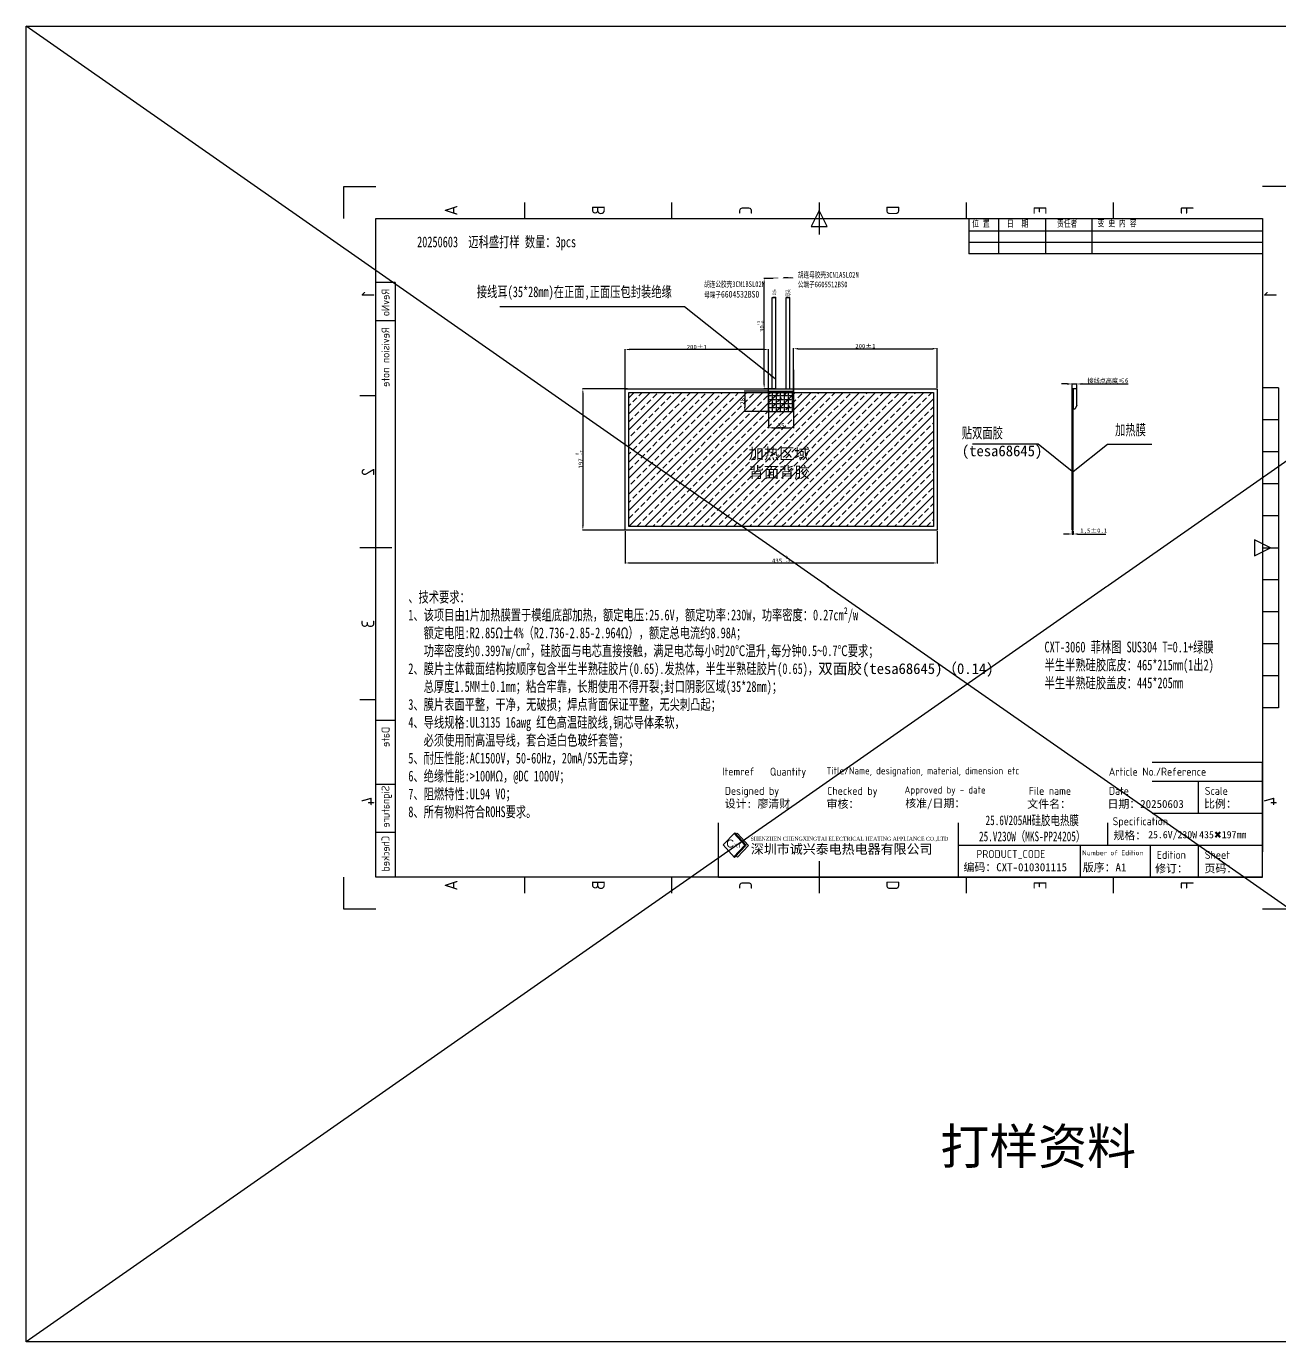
# Model space of a CAD drawing. Header units: millimetres. Extents: x -1327 to 8145, y -2943 to 1353.
# Drawn here: x -1327 to 420, y -536 to 1298 of the extents above; entities that cross this region are included whole.
import ezdxf
from ezdxf.enums import TextEntityAlignment as Align

# ---------------------------------------------------------------- set-up
doc = ezdxf.new("R2010")
doc.units = ezdxf.units.MM
for name, color, linetype in [('7标注层', 7, 'Continuous'), ('FRAME 025', 7, 'Continuous'), ('FRAME 050', 6, 'Continuous'), ('FRAME 070', 5, 'Continuous'), ('FRAME 200', 8, 'Continuous'), ('发热膜', 7, 'Continuous'), ('标注', 2, 'Continuous')]:
    doc.layers.add(name, color=color, linetype=linetype)
doc.styles.add('10号', font='', dxfattribs={"width": 0.7, "height": 15})
doc.styles.add('ISO Proportional', font='isocp.shx')
doc.styles.get("Standard").update_dxf_attribs({"font": ''})
doc.styles.add('工程字', font='', dxfattribs={"width": 0.7, "height": 6})
doc.styles.add('标准', font='', dxfattribs={"width": 0.667})
doc.styles.add('标注', font='STFANGSO.TTF', dxfattribs={"width": 0.7, "height": 10})
doc.styles.get('10号').set_extended_font_data('SimSun')
doc.styles.get('Standard').set_extended_font_data('SimSun')
doc.styles.get('工程字').set_extended_font_data('SimSun')
doc.styles.get('标准').set_extended_font_data('宋体')
doc.dimstyles.new('ISO-25', dxfattribs={"dimscale": 0.5, "dimtxt": 18, "dimasz": 15, "dimexe": 1.25, "dimexo": 3, "dimtad": 1, "dimtoh": 1, "dimdec": 5, "dimtxsty": 'Standard', "dimcen": 2.5, "dimadec": 0, "dimazin": 0, "dimtfac": 1, "dimtmove": 0, "dimatfit": 3, "dimfxl": 1, "dimarcsym": 0})

# ---------------------------------------------------------------- blocks, each defined once
blk = doc.blocks.new('*D11')
at = {"color": 0, "lineweight": -2}
for p, q in [((-492.5, 793.9), (-492.5, 847.8)), ((-298.5, 847.2), (-486.5, 847.2)), ((-292.5, 776.4), (-292.5, 847.8))]:
    blk.add_line(p, q, dxfattribs=at)
at = {"color": 0}
for points in [[(-486.5, 848.2), (-486.5, 846.2), (-492.5, 847.2)], [(-298.5, 846.2), (-298.5, 848.2), (-292.5, 847.2)]]:
    blk.add_solid(points, dxfattribs=at)
at = {"layer": 'Defpoints', "color": 0}
for p in [(-492.5, 847.2), (-492.5, 792.4), (-292.5, 774.9)]:
    blk.add_point(p, dxfattribs=at)
at = {"color": 0, "insert": (-392.5, 850.7), "char_height": 6, "attachment_point": 5}
blk.add_mtext('200%%P1', dxfattribs=at)
blk = doc.blocks.new('*D12')
at = {"color": 0, "lineweight": -2}
for p, q in [((-257.5, 776.4), (-257.5, 849)), ((-251.5, 848.3), (-63.5, 848.3)), ((-57.5, 793.9), (-57.5, 849))]:
    blk.add_line(p, q, dxfattribs=at)
at = {"color": 0}
for points in [[(-251.5, 849.3), (-251.5, 847.3), (-257.5, 848.3)], [(-63.5, 847.3), (-63.5, 849.3), (-57.5, 848.3)]]:
    blk.add_solid(points, dxfattribs=at)
at = {"layer": 'Defpoints', "color": 0}
for p in [(-57.5, 848.3), (-57.5, 792.4), (-257.5, 774.9)]:
    blk.add_point(p, dxfattribs=at)
at = {"color": 0, "insert": (-157.5, 851.9), "char_height": 6, "attachment_point": 5}
blk.add_mtext('200%%P1', dxfattribs=at)
blk = doc.blocks.new('*D13')
at = {"color": 0, "lineweight": -2}
for p, q in [((-257.5, 818.9), (-257.5, 737.4)), ((-292.5, 787.4), (-292.5, 737.4)), ((-286.5, 738), (-263.5, 738))]:
    blk.add_line(p, q, dxfattribs=at)
at = {"color": 0}
for points in [[(-286.5, 739), (-286.5, 737), (-292.5, 738)], [(-263.5, 737), (-263.5, 739), (-257.5, 738)]]:
    blk.add_solid(points, dxfattribs=at)
at = {"layer": 'Defpoints', "color": 0}
for p in [(-257.5, 820.4), (-292.5, 788.9), (-257.5, 738)]:
    blk.add_point(p, dxfattribs=at)
at = {"color": 0, "insert": (-275, 741.3), "char_height": 6, "attachment_point": 5}
blk.add_mtext('35', dxfattribs=at)
blk = doc.blocks.new('*D14')
at = {"color": 0, "lineweight": -2}
for p, q in [((-489, 792.4), (-552, 792.4)), ((-551.4, 786.4), (-551.4, 601.4)), ((-489, 595.4), (-552, 595.4))]:
    blk.add_line(p, q, dxfattribs=at)
at = {"color": 0}
for points in [[(-550.4, 786.4), (-552.4, 786.4), (-551.4, 792.4)], [(-552.4, 601.4), (-550.4, 601.4), (-551.4, 595.4)]]:
    blk.add_solid(points, dxfattribs=at)
at = {"layer": 'Defpoints', "color": 0}
for p in [(-487.5, 792.4), (-551.4, 595.4), (-487.5, 595.4)]:
    blk.add_point(p, dxfattribs=at)
at = {"color": 0, "insert": (-556.5, 693.9), "char_height": 6, "attachment_point": 5, "rotation": 90}
blk.add_mtext('197 {\\H0.7x;\\S0^ -2;}', dxfattribs=at)
blk = doc.blocks.new('*D15')
at = {"color": 0, "lineweight": -2}
for p, q in [((-294, 788.9), (-326.3, 788.9)), ((-325.7, 782.9), (-325.7, 766.9)), ((-294, 760.9), (-326.3, 760.9))]:
    blk.add_line(p, q, dxfattribs=at)
at = {"color": 0}
for points in [[(-324.7, 782.9), (-326.7, 782.9), (-325.7, 788.9)], [(-326.7, 766.9), (-324.7, 766.9), (-325.7, 760.9)]]:
    blk.add_solid(points, dxfattribs=at)
at = {"layer": 'Defpoints', "color": 0}
for p in [(-292.5, 788.9), (-325.7, 760.9), (-292.5, 760.9)]:
    blk.add_point(p, dxfattribs=at)
at = {"color": 0, "insert": (-329, 774.9), "char_height": 6, "attachment_point": 5, "rotation": 90}
blk.add_mtext('28', dxfattribs=at)
blk = doc.blocks.new('*D16')
at = {"color": 0, "lineweight": -2}
for p, q in [((-492.5, 593.9), (-492.5, 548.9)), ((-57.5, 593.9), (-57.5, 548.9)), ((-486.5, 549.5), (-63.5, 549.5))]:
    blk.add_line(p, q, dxfattribs=at)
at = {"color": 0}
for points in [[(-486.5, 550.5), (-486.5, 548.5), (-492.5, 549.5)], [(-63.5, 548.5), (-63.5, 550.5), (-57.5, 549.5)]]:
    blk.add_solid(points, dxfattribs=at)
at = {"layer": 'Defpoints', "color": 0}
for p in [(-492.5, 595.4), (-57.5, 595.4), (-57.5, 549.5)]:
    blk.add_point(p, dxfattribs=at)
at = {"color": 0, "insert": (-275, 554.6), "char_height": 6, "attachment_point": 5}
blk.add_mtext('435 {\\H0.7x;\\S0^ -2;}', dxfattribs=at)
blk = doc.blocks.new('*D17')
at = {"color": 0, "lineweight": -2}
for p, q in [((-285.9, 946), (-299.2, 946)), ((-298.6, 798.4), (-298.6, 940)), ((-283.8, 792.4), (-299.2, 792.4))]:
    blk.add_line(p, q, dxfattribs=at)
at = {"color": 0}
for points in [[(-297.6, 940), (-299.6, 940), (-298.6, 946)], [(-299.6, 798.4), (-297.6, 798.4), (-298.6, 792.4)]]:
    blk.add_solid(points, dxfattribs=at)
at = {"layer": 'Defpoints', "color": 0}
for p in [(-298.6, 946), (-284.4, 946), (-282.3, 792.4)]:
    blk.add_point(p, dxfattribs=at)
at = {"color": 0, "insert": (-303.7, 879.6), "char_height": 6, "attachment_point": 5, "rotation": 90}
blk.add_mtext('30{\\H0.7x;\\S+5^ -0;}', dxfattribs=at)
blk = doc.blocks.new('*D18')
at = {"color": 0, "lineweight": -2}
for p, q in [((125, 589.9), (119, 589.9)), ((131, 593.9), (131, 589.3)), ((131, 589.9), (132.5, 589.9)), ((132.5, 593.9), (132.5, 589.3)), ((138.5, 589.9), (177.6, 589.9))]:
    blk.add_line(p, q, dxfattribs=at)
at = {"color": 0}
for points in [[(125, 588.9), (125, 590.9), (131, 589.9)], [(138.5, 590.9), (138.5, 588.9), (132.5, 589.9)]]:
    blk.add_solid(points, dxfattribs=at)
at = {"layer": 'Defpoints', "color": 0}
for p in [(131, 595.4), (132.5, 595.4), (132.5, 589.9)]:
    blk.add_point(p, dxfattribs=at)
at = {"color": 0, "insert": (161, 593.9), "char_height": 6, "attachment_point": 5}
blk.add_mtext('1,5%%P0.1', dxfattribs=at)
blk = doc.blocks.new('*D19')
at = {"color": 0, "lineweight": -2}
for p, q in [((123.5, 799.1), (116, 799.1)), ((131, 765.9), (131, 799.8)), ((131, 799.1), (137.5, 799.1)), ((137.5, 772.7), (137.5, 799.8)), ((145, 799.1), (209.1, 799.1))]:
    blk.add_line(p, q, dxfattribs=at)
at = {"color": 0}
for points in [[(123.5, 797.9), (123.5, 800.4), (131, 799.1)], [(145, 800.4), (145, 797.9), (137.5, 799.1)]]:
    blk.add_solid(points, dxfattribs=at)
at = {"layer": 'Defpoints', "color": 0}
for p in [(137.5, 799.1), (137.5, 771.2), (131, 764.4)]:
    blk.add_point(p, dxfattribs=at)
at = {"color": 0, "insert": (180.8, 803.5), "char_height": 9, "attachment_point": 5}
blk.add_mtext('{\\H0.678261x;接线点高度≤6}', dxfattribs=at)

msp = doc.modelspace()

# ---------------------------------------------------------------- hatches: boundary and pattern name
h = msp.add_hatch()
h.set_pattern_fill('ANGLE', color=6, scale=0.8)
h.set_pattern_definition([(0, (-292.489, 760.8624), (0, 5.588), [4.064, -1.524]), (90, (-292.489, 760.8624), (-5.588, 3e-16), [4.064, -1.524])])
h.paths.add_polyline_path([(-292.489187, 760.862449), (-257.489187, 760.862449), (-257.489187, 788.862449), (-292.489187, 788.862449)])
h = msp.add_hatch()
h.set_pattern_fill('ANSI33', color=3, scale=2.5)
h.set_pattern_definition([(45, (-487.489, 600.354), (-11.2253, 11.2253), []), (45, (-476.264, 600.354), (-11.2253, 11.2253), [7.9375, -3.96875])])
h.paths.add_polyline_path([(-487.489187, 600.354362), (-62.489187, 600.354362), (-62.489187, 787.354362), (-487.489187, 787.354362)])
h.paths.add_polyline_path([(-230.048708, 656.57728), (-325.260999, 656.57728), (-325.260999, 713.733705), (-230.048708, 713.733705)], flags=24)

# ---------------------------------------------------------------- linework, layer by layer
at = {"color": 4}
for p, q in [((-289.601946, 946.001763), (-289.601946, 922.92627)), ((-279.101485, 946.001763), (-289.601946, 946.001763)), ((-289.601946, 946.001763), (-289.601946, 922.92627)), ((-279.101485, 946.001763), (-289.601946, 946.001763)), ((-284.351715, 943.867589), (-286.958071, 943.867589)), ((-286.958071, 943.867589), (-286.958071, 933.677559)), ((-284.351715, 943.867589), (-286.958071, 943.867589)), ((-286.958071, 943.867589), (-286.958071, 933.677559)), ((-286.958071, 939.747934), (-284.351715, 939.747934)), ((-286.958071, 939.747934), (-284.351715, 939.747934)), ((-286.958071, 938.146097), (-284.351715, 938.146097)), ((-286.958071, 938.146097), (-284.351715, 938.146097)), ((-284.351715, 943.867589), (-281.74536, 943.867589)), ((-284.351715, 943.867589), (-281.74536, 943.867589)), ((-281.74536, 939.747934), (-284.351715, 939.747934)), ((-281.74536, 939.747934), (-284.351715, 939.747934)), ((-281.74536, 938.146097), (-284.351715, 938.146097)), ((-281.74536, 938.146097), (-284.351715, 938.146097)), ((-281.74536, 943.867589), (-281.74536, 933.677559)), ((-281.74536, 943.867589), (-281.74536, 933.677559)), ((-279.101485, 946.001763), (-279.101485, 922.92627)), ((-279.101485, 946.001763), (-279.101485, 922.92627)), ((-272.051767, 946.259478), (-272.051767, 932.804944)), ((-272.051767, 946.259478), (-272.051767, 932.804944)), ((-265.291625, 946.985046), (-271.326199, 946.985046)), ((-265.291625, 946.985046), (-271.326199, 946.985046)), ((-269.638621, 937.413544), (-269.638621, 946.259478)), ((-269.638621, 937.413544), (-269.638621, 946.259478)), ((-268.153519, 937.05076), (-269.275837, 937.05076)), ((-268.153519, 937.05076), (-269.275837, 937.05076)), ((-265.291625, 944.052253), (-268.153519, 944.052253)), ((-268.153519, 943.727594), (-268.153519, 944.052253)), ((-265.291625, 944.052253), (-268.153519, 944.052253)), ((-268.153519, 943.727594), (-268.153519, 944.052253)), ((-268.153519, 937.582139), (-268.153519, 943.727594)), ((-268.153519, 943.727594), (-265.291625, 943.727594)), ((-268.153519, 937.582139), (-268.153519, 943.727594)), ((-268.153519, 943.727594), (-265.291625, 943.727594)), ((-265.291625, 937.582139), (-268.153519, 937.582139)), ((-268.153519, 937.582139), (-268.153519, 937.05076)), ((-265.291625, 937.582139), (-268.153519, 937.582139)), ((-268.153519, 937.582139), (-268.153519, 937.05076)), ((-265.291625, 946.985046), (-259.257051, 946.985046)), ((-265.291625, 946.985046), (-259.257051, 946.985046)), ((-265.291625, 944.052253), (-262.429731, 944.052253)), ((-265.291625, 944.052253), (-262.429731, 944.052253)), ((-262.429731, 943.727594), (-265.291625, 943.727594)), ((-262.429731, 943.727594), (-265.291625, 943.727594)), ((-265.291625, 937.582139), (-262.429731, 937.582139)), ((-265.291625, 937.582139), (-262.429731, 937.582139)), ((-262.429731, 943.727594), (-262.429731, 944.052253)), ((-262.429731, 943.727594), (-262.429731, 944.052253)), ((-262.429731, 937.582139), (-262.429731, 943.727594)), ((-262.429731, 937.582139), (-262.429731, 943.727594)), ((-262.429731, 937.582139), (-262.429731, 937.05076)), ((-262.429731, 937.582139), (-262.429731, 937.05076)), ((-262.429731, 937.05076), (-261.307412, 937.05076)), ((-262.429731, 937.05076), (-261.307412, 937.05076)), ((-260.944628, 937.413544), (-260.944628, 946.259478)), ((-260.944628, 937.413544), (-260.944628, 946.259478)), ((-258.531483, 946.259478), (-258.531483, 932.804944)), ((-258.531483, 946.259478), (-258.531483, 932.804944)), ((-288.239622, 923.685948), (-289.601946, 923.685948)), ((-288.239622, 923.685948), (-289.601946, 923.685948)), ((-289.601946, 922.92627), (-289.601946, 920.920352)), ((-289.601946, 922.92627), (-289.601946, 920.920352)), ((-284.351715, 921.824862), (-288.500538, 921.824862)), ((-284.351715, 921.824862), (-288.500538, 921.824862)), ((-284.351715, 919.818944), (-288.500538, 919.818944)), ((-280.202893, 919.818944), (-288.500538, 919.818944)), ((-287.2377, 921.581545), (-288.284291, 921.581545)), ((-288.284291, 921.581545), (-288.284291, 919.818944)), ((-287.2377, 921.581545), (-288.284291, 921.581545)), ((-288.284291, 921.581545), (-288.284291, 919.818944)), ((-288.239622, 932.576151), (-288.239622, 923.685948)), ((-288.239622, 932.576151), (-288.239622, 923.685948)), ((-287.2377, 920.43126), (-287.2377, 921.581545)), ((-287.2377, 921.581545), (-284.351715, 921.581545)), ((-287.2377, 920.43126), (-287.2377, 921.581545)), ((-287.2377, 921.581545), (-284.351715, 921.581545)), ((-284.351715, 920.43126), (-287.2377, 920.43126)), ((-287.2377, 920.43126), (-287.2377, 919.818944)), ((-284.351715, 920.43126), (-287.2377, 920.43126)), ((-287.2377, 920.43126), (-287.2377, 919.818944)), ((-286.958071, 933.677559), (-287.138214, 933.677559)), ((-286.958071, 933.677559), (-287.138214, 933.677559)), ((-286.958071, 933.677559), (-284.351715, 933.677559)), ((-286.958071, 933.677559), (-284.351715, 933.677559)), ((-281.74536, 933.677559), (-284.351715, 933.677559)), ((-281.74536, 933.677559), (-284.351715, 933.677559)), ((-284.351715, 921.824862), (-280.202893, 921.824862)), ((-281.465731, 921.581545), (-284.351715, 921.581545)), ((-281.465731, 921.581545), (-284.351715, 921.581545)), ((-284.351715, 920.43126), (-281.465731, 920.43126)), ((-284.351715, 920.43126), (-281.465731, 920.43126)), ((-281.74536, 933.677559), (-281.565217, 933.677559)), ((-281.74536, 933.677559), (-281.565217, 933.677559)), ((-281.465731, 920.43126), (-281.465731, 921.581545)), ((-281.465731, 921.581545), (-280.419139, 921.581545)), ((-281.465731, 920.43126), (-281.465731, 921.581545)), ((-281.465731, 921.581545), (-280.419139, 921.581545)), ((-281.465731, 920.43126), (-281.465731, 919.818944)), ((-281.465731, 920.43126), (-281.465731, 919.818944)), ((-280.463809, 932.576151), (-280.463809, 923.685948)), ((-280.463809, 932.576151), (-280.463809, 923.685948)), ((-280.463809, 923.685948), (-279.101485, 923.685948)), ((-280.463809, 923.685948), (-279.101485, 923.685948)), ((-280.419139, 921.581545), (-280.419139, 919.818944)), ((-280.419139, 921.581545), (-280.419139, 919.818944)), ((-279.101485, 922.92627), (-279.101485, 920.920352)), ((-279.101485, 922.92627), (-279.101485, 920.920352)), ((-270.040734, 932.079376), (-271.326199, 932.079376)), ((-270.040734, 932.079376), (-271.326199, 932.079376)), ((-270.040734, 920.544512), (-270.040734, 932.079376)), ((-270.040734, 932.079376), (-265.291625, 932.079376)), ((-270.040734, 920.544512), (-270.040734, 932.079376)), ((-270.040734, 932.079376), (-265.291625, 932.079376)), ((-269.315166, 919.818944), (-261.268083, 919.818944)), ((-259.257051, 932.079376), (-265.291625, 932.079376)), ((-259.257051, 932.079376), (-265.291625, 932.079376)), ((-260.542515, 920.544512), (-260.542515, 932.079376)), ((-260.542515, 920.544512), (-260.542515, 932.079376))]:
    msp.add_line(p, q, dxfattribs=at)
for p, q in [((-282.351715, 919.818944), (-286.351715, 919.818944)), ((130.992854, 595.354362), (130.992854, 792.354362)), ((132.492854, 792.354362), (130.992854, 792.354362)), ((132.492854, 595.354362), (132.492854, 792.354362)), ((-292.489187, 760.862449), (-257.489187, 760.862449)), ((130.992854, 764.354362), (132.492854, 764.354362)), ((137.492854, 769.357483), (134.992854, 764.354362)), ((130.992854, 595.354362), (132.492854, 595.354362))]:
    msp.add_line(p, q)
at = {"lineweight": 9}
for p, q in [((-339.563496, 173.065931), (-355.56309, 156.370969)), ((-325.342086, 155.870462), (-340.273685, 172.324876)), ((-323.906912, 155.812592), (-339.563496, 173.065931)), ((-337.965966, 171.305475), (-336.28619, 172.695888)), ((-320.588209, 155.39693), (-336.28619, 172.695888)), ((-355.56309, 156.370969), (-339.994049, 138.942559)), ((-340.714908, 139.749507), (-325.342086, 155.870462)), ((-339.994049, 138.942559), (-323.906912, 155.812592)), ((-335.91737, 139.32176), (-320.588209, 155.39693)), ((-337.899654, 141.13888), (-335.91737, 139.32176))]:
    msp.add_line(p, q, dxfattribs=at)
for points in [[(-492.489187, 792.354362), (-57.489187, 792.354362), (-57.489187, 595.354362), (-492.489187, 595.354362), (-492.489187, 792.354362), (-292.489187, 792.354362)], [(-292.489187, 760.862449), (-292.489187, 788.862449), (-257.489187, 788.862449), (-257.489187, 760.862449)], [(137.492854, 769.357483), (137.492854, 792.354362), (132.492854, 792.354362), (132.492854, 764.354362), (134.992854, 764.354362)], [(-487.489187, 787.354362), (-62.489187, 787.354362), (-62.489187, 600.354362), (-487.489187, 600.354362), (-487.489187, 787.354362)]]:
    msp.add_lwpolyline(points)
at = {"color": 4}
for centre, radius, start, end in [((-271.326199, 946.259478), 0.725568, 90, 180), ((-271.326199, 946.259478), 0.725568, 90, 180), ((-268.913053, 946.259478), 0.725568, 90, 180), ((-268.913053, 946.259478), 0.725568, 90, 180), ((-269.275837, 937.413544), 0.362784, 180, 270), ((-269.275837, 937.413544), 0.362784, 180, 270), ((-261.670196, 946.259478), 0.725568, 0, 90), ((-261.670196, 946.259478), 0.725568, 0, 90), ((-261.307412, 937.413544), 0.362784, 270, 0), ((-261.307412, 937.413544), 0.362784, 270, 0), ((-259.257051, 946.259478), 0.725568, 0, 90), ((-259.257051, 946.259478), 0.725568, 0, 90), ((-288.500538, 922.92627), 1.101408, 180, 270), ((-288.500538, 922.92627), 1.101408, 180, 270), ((-288.500538, 920.920352), 1.101408, 180, 270), ((-288.500538, 920.920352), 1.101408, 180, 270), ((-287.138214, 932.576151), 1.101408, 90, 180), ((-287.138214, 932.576151), 1.101408, 90, 180), ((-281.565217, 932.576151), 1.101408, 0, 90), ((-281.565217, 932.576151), 1.101408, 0, 90), ((-280.202893, 922.92627), 1.101408, 270, 0), ((-280.202893, 922.92627), 1.101408, 270, 0), ((-280.202893, 920.920352), 1.101408, 270, 0), ((-280.202893, 920.920352), 1.101408, 270, 0), ((-271.326199, 932.804944), 0.725568, 180, 270), ((-271.326199, 932.804944), 0.725568, 180, 270), ((-269.315166, 920.544512), 0.725568, 180, 270), ((-269.315166, 920.544512), 0.725568, 180, 270), ((-261.268083, 920.544512), 0.725568, 270, 0), ((-261.268083, 920.544512), 0.725568, 270, 0), ((-259.257051, 932.804944), 0.725568, 270, 0), ((-259.257051, 932.804944), 0.725568, 270, 0)]:
    msp.add_arc(centre, radius, start, end, dxfattribs=at)
at = {"layer": 'FRAME 050'}
for p, q in [((-632.466015, 1030.076166), (-632.466015, 1052.389851)), ((-427.180119, 1030.076166), (-427.180119, 1052.389851)), ((-221.894222, 1052.389851), (-221.894222, 1007.762482)), ((-16.608326, 1030.076166), (-16.608326, 1052.389851)), ((188.67757, 1030.076166), (188.67757, 1052.389851)), ((-221.894222, 1041.233009), (-233.051065, 1018.919324)), ((-210.73738, 1018.919324), (-221.894222, 1041.233009)), ((-233.051065, 1018.919324), (-210.73738, 1018.919324)), ((418.50852, 793.648982), (418.50852, 347.375294)), ((418.50852, 436.630031), (396.194835, 436.630031)), ((418.50852, 392.002663), (396.194835, 392.002663)), ((-839.98328, 358.532136), (-862.296964, 358.532136)), ((418.50852, 347.375294), (396.194835, 347.375294)), ((-221.894222, 133.54148), (-221.894222, 88.914111)), ((-632.466015, 88.914111), (-632.466015, 111.227795)), ((-427.180119, 88.914111), (-427.180119, 111.227795)), ((-16.608326, 88.914111), (-16.608326, 111.227795)), ((188.67757, 88.914111), (188.67757, 111.227795))]:
    msp.add_line(p, q, dxfattribs=at)
for points in [[(418.50852, 793.648982), (396.194835, 793.648982)], [(-839.98328, 782.49214), (-862.296964, 782.49214)], [(418.50852, 749.021613), (396.194835, 749.021613)], [(418.50852, 704.394244), (396.194835, 704.394244)], [(418.50852, 659.766875), (396.194835, 659.766875)], [(418.50852, 615.139507), (396.194835, 615.139507)], [(-817.669596, 570.512138), (-862.296964, 570.512138)], [(396.194835, 570.512138), (418.50852, 570.512138)], [(418.50852, 525.884769), (396.194835, 525.884769)], [(418.50852, 481.2574), (396.194835, 481.2574)]]:
    msp.add_lwpolyline(points, dxfattribs=at)
msp.add_lwpolyline([(385.037993, 581.66898), (385.037993, 559.355296), (407.351677, 570.512138)], close=True, dxfattribs=at)
at = {"layer": 'FRAME 070'}
for p, q in [((-839.98328, 111.227795), (-839.98328, 1030.076166)), ((-839.98328, 1030.076166), (396.194835, 1030.076166)), ((-13.13605, 1030.076166), (-13.13605, 980.802025)), ((28.368563, 1030.076166), (28.368563, 980.802025)), ((93.835431, 1030.076166), (93.835431, 980.802025)), ((158.28731, 1030.076166), (158.28731, 980.802025)), ((396.194835, 1030.076166), (396.194835, 146.552134)), ((396.194835, 1012.053999), (-13.13605, 1012.053999)), ((396.194835, 996.428012), (-13.13605, 996.428012)), ((396.194835, 980.802025), (-13.13605, 980.802025)), ((-813.206859, 940.821429), (-813.206859, 111.227795)), ((-813.206859, 329.901902), (-839.98328, 329.901902)), ((-362.470434, 111.227795), (-362.470434, 271.886323)), ((-362.470434, 271.886323), (396.194835, 271.886323)), ((-295.529381, 245.109902), (-295.529381, 271.886323)), ((-219.662854, 245.109902), (-219.662854, 271.886323)), ((173.057991, 245.109902), (173.057991, 271.886323)), ((396.194835, 111.227795), (396.194835, 271.886323)), ((-813.206859, 240.647165), (-839.98328, 240.647165)), ((-362.470434, 245.109902), (396.194835, 245.109902)), ((-219.662854, 200.482533), (-219.662854, 245.109902)), ((-108.094432, 200.482533), (-108.094432, 245.109902)), ((61.489569, 200.482533), (61.489569, 245.109902)), ((173.057991, 200.482533), (173.057991, 245.109902)), ((306.940098, 200.482533), (306.940098, 245.109902)), ((-362.470434, 200.482533), (396.194835, 200.482533)), ((-27.765168, 111.227795), (-27.765168, 200.482533)), ((180.642213, 155.855164), (180.642213, 200.482533)), ((-813.206859, 173.706112), (-839.98328, 173.706112)), ((-27.765168, 155.855164), (396.194835, 155.855164)), ((142.697654, 111.227795), (142.697654, 155.855164)), ((239.999044, 111.227795), (239.999044, 155.855164)), ((306.940098, 111.227795), (306.940098, 155.855164)), ((396.194835, 111.227795), (-839.98328, 111.227795)), ((-362.470434, 111.227795), (396.194835, 111.227795))]:
    msp.add_line(p, q, dxfattribs=at)
for points in [[(-813.206859, 940.821429), (-839.98328, 940.821429)], [(-813.206859, 887.268586), (-839.98328, 887.268586)]]:
    msp.add_lwpolyline(points, dxfattribs=at)
at = {"layer": 'FRAME 200'}
for p, q in [((-884.610649, 1030.076166), (-884.610649, 1074.703535)), ((-884.610649, 1074.703535), (-839.98328, 1074.703535)), ((440.822204, 1074.703535), (396.194835, 1074.703535)), ((-884.610649, 66.600426), (-884.610649, 111.227795)), ((-839.98328, 66.600426), (-884.610649, 66.600426)), ((440.822204, 66.600426), (396.194835, 66.600426))]:
    msp.add_line(p, q, dxfattribs=at)

# ---------------------------------------------------------------- texts
at = {"color": 4, "style": '标准', "width": 0.667}
for s, height, p in [('公头', 4.7580826, (-282.049773, 922.73217)), ('公头', 4.7580826, (-282.049773, 922.73217)), ('母头', 5.9476032, (-262.389186, 920.330728)), ('母头', 5.9476032, (-262.389186, 920.330728))]:
    msp.add_text(s, height=height, rotation=810, dxfattribs=at).set_placement(p)
at = {"color": 3, "char_height": 15, "width": 600, "attachment_point": 1, "style": '工程字'}
for s, insert in [('接线耳(35*28mm)在正面,正面压包封装绝缘', (-699.261538, 935.21134)), ('贴双面胶\\P{\\W1;(tesa68645)}', (-22.978301, 738.353225)), ('加热膜', (190.670978, 742.678625))]:
    msp.add_mtext(s, dxfattribs=dict(at, insert=insert))
at = {"insert": (-351.308702, 163.747949), "char_height": 12.85973911, "width": 24.45357531, "attachment_point": 1}
msp.add_mtext('{\\fFZShuTi|b0|i0|c134|p2;\\H0.8571x;C\\H0.5x;XT}', dxfattribs=at)
at = {"insert": (-52.901644, -239.025511), "char_height": 50, "attachment_point": 1}
msp.add_mtext_dynamic_manual_height_columns('打样资料', width=903.37637301, gutter_width=12.5, heights=[-65.921788], dxfattribs=at)
at = {"layer": '7标注层', "insert": (-342.467368, 709.833705), "char_height": 15.6, "attachment_point": 1}
msp.add_mtext_dynamic_manual_height_columns('\\pxqc;加热区域\\P背面背胶', width=129.62502834, gutter_width=66.3, heights=[-49.356425], dxfattribs=at)
at = {"layer": 'FRAME 025', "style": 'ISO Proportional', "text_generation_flag": 2}
for s, p in [('RevNo', (-826.595069, 931.895955)), ('Revision note', (-826.595069, 878.343113)), ('Date', (-826.595069, 320.976429)), ('Signature', (-826.595069, 239.036126)), ('Checked', (-826.595069, 168.872995))]:
    msp.add_text(s, height=11.1568422, rotation=450, dxfattribs=at).set_placement(p, align=Align.MIDDLE_LEFT)
at = {"layer": 'FRAME 025', "style": 'ISO Proportional'}
for s, height, p in [('Itemref', 11.1568422, (-357.0637, 258.749451)), ('Quantity', 11.1568422, (-290.531072, 258.498112)), ('Title/Name, designation, material, dimension etc', 10.04115798, (-211.629928, 259.836933)), ('Article No./Reference', 11.1568422, (181.983465, 258.498112)), ('Designed by', 11.1568422, (-353.54496, 231.721691)), ('Checked by', 11.1568422, (-210.73738, 231.721691)), ('Approved by - date', 10.04115798, (-102.859291, 233.060512)), ('File name', 11.1568422, (70.415043, 231.721691)), ('Date', 11.1568422, (181.983465, 231.721691)), ('Scale', 11.1568422, (315.865571, 231.721691)), ('Specification', 11.1568422, (187.382371, 189.304025)), ('Number of Edition', 6.82210824, (144.664732, 145.295777)), ('Edition', 11.1568422, (248.924518, 142.466953)), ('Sheet', 11.1568422, (315.865571, 142.466953))]:
    msp.add_text(s, height=height, rotation=360, dxfattribs=at).set_placement(p, align=Align.MIDDLE_LEFT)
at = {"layer": 'FRAME 025', "attachment_point": 1, "style": 'ISO Proportional'}
for s, insert, char_height, width in [('{\\fSimSun|b0|i0|c134|p2;设计: 廖清财}', (-353.54496, 219.449165), 11.1568422, 240.92192661), ('{\\fￋￎￌﾣﾤ|b0|i0|c134|p2;审核：}', (-211.641643, 219.003235), 11.1568422, 91.486106), ('{\\fSimSun|b0|i0|c134|p2;核准/日期：}', (-101.868604, 219.960829), 11.1568422, 175.29486886), ('{\\fￋￎￌﾣﾤ|b0|i0|c134|p2;文件名：}', (68.287079, 219.003235), 11.1568422, 91.486106), ('{\\fSimSun|b0|i0|c134|p2;日期：\\C1;20250603}', (180.143209, 219.003235), 11.1568422, 204.40667878), ('{\\fￋￎￌﾣﾤ|b0|i0|c134|p2;比例：}', (314.741526, 219.316942), 11.1568422, 91.486106), ('{\\fￋￎￌﾣﾤ|b0|i0|c134|p2;规格：}', (188.360199, 175.166061), 11.1568422, 91.486106), ('{\\fSimSun|b0|i0|c134|p2;\\C1;25.6V/230W\\f汉仪长仿宋体|b0|i0|c134|p2;\\W0.7;\\C256; \\fSimSun|b0|i0|c134|p2;\\W1;\\C1;435\\fMS Gothic|b0|i0|c134|p49;✖\\fSimSun|b0|i0|c134|p2;197mm}', (236.786309, 175.697592), 10.041157976, 178.6144807), ('{\\fSimSun|b0|i0|c134|p2;编码：CXT-010301115}', (-20.630009, 130.850054), 11.1568422, 231.64191492), ('{\\fSimSun|b0|i0|c134|p2;版序：A1}', (145.637724, 130.61031), 11.1568422, 114.41909971), ('{\\fￋￎￌﾣﾤ|b0|i0|c134|p2;修订：}', (246.483241, 128.997494), 11.1568422, 91.486106), ('{\\fￋￎￌﾣﾤ|b0|i0|c134|p2;页码：}', (315.332006, 129.010124), 11.1568422, 91.486106)]:
    msp.add_mtext(s, dxfattribs=dict(at, insert=insert, char_height=char_height, width=width))
at = {"layer": 'FRAME 025', "color": 5, "insert": (-317.518893, 167.627166), "char_height": 6.685673944, "width": 266.95171776, "attachment_point": 1}
msp.add_mtext('{\\fTimes New Roman|b0|i0|c0|p18;\\H0.7937x;SHENZHEN CHENGXINGTAI ELECTRICAL HEATING APPLIANCE CO.,LTD}', dxfattribs=at)
at = {"layer": 'FRAME 025', "color": 1, "insert": (-317.151044, 157.208488), "char_height": 13.92848738, "width": 265.30452158, "attachment_point": 1}
msp.add_mtext('{\\fSimSun|b0|i0|c134|p2;\\H0.9524x;深圳市诚兴泰电热电器有限公司}', dxfattribs=at)
at = {"layer": 'FRAME 025', "style": 'ISO Proportional', "flags": 8}
msp.add_attdef('PRODUCT_CODE', text='X', height=11.156842, rotation=360, dxfattribs=at).set_placement((45.381879, 143.130012), align=Align.MIDDLE)
at = {"layer": 'FRAME 050', "style": 'ISO Proportional', "text_generation_flag": 2}
for s, p in [('A', (-735.108963, 1041.233009)), ('B', (-529.823067, 1041.233009)), ('D', (-119.251274, 1041.233009)), ('C', (-324.537171, 1041.233009)), ('E', (86.034622, 1041.233009)), ('F', (291.320519, 1041.233009)), ('1', (-851.140122, 924.086166)), ('1', (407.351677, 924.086166)), ('2', (-851.140122, 676.502139)), ('3', (-851.140122, 464.522137)), ('4', (-851.140122, 217.217796)), ('4', (407.351677, 217.217796)), ('A', (-735.108963, 100.070953)), ('B', (-529.823067, 100.070953)), ('C', (-324.537171, 100.070953)), ('D', (-119.251274, 100.070953)), ('E', (86.034622, 100.070953)), ('F', (291.320519, 100.070953))]:
    msp.add_text(s, height=17.850948, rotation=450, dxfattribs=at).set_placement(p, align=Align.MIDDLE)
at = {"layer": '发热膜', "insert": (-782.547433, 1004.756474), "char_height": 15, "attachment_point": 1, "style": '10号'}
msp.add_mtext_dynamic_manual_height_columns('20250603  迈科盛打样 数量：3pcs', width=779.55470358, gutter_width=75, heights=[-20.363128], dxfattribs=at)
at = {"layer": '标注', "char_height": 9.6395117, "attachment_point": 1, "style": '标注'}
for s, insert, width in [('位 置', (-8.590639, 1027.968736), 189.18758737), ('日  期', (39.841288, 1027.521469), 83.57190328), ('责任者', (109.729705, 1027.903008), 191.23233227), ('变 更 内 容', (166.332382, 1028.4303), 176.65436294)]:
    msp.add_mtext(s, dxfattribs=dict(at, insert=insert, width=width))

# ---------------------------------------------------------------- dimensions: what is measured, and where the dimension line sits
for base, p1, p2, text, override, picture, middle in [((-492.489187, 847.178406), (-292.489187, 774.862449), (-492.489187, 792.354362), '<>%%P1', {"dimtxt": 12, "dimasz": 12, "dimtxsty": 'Standard'}, '*D11', (-392.489187, 850.725543)), ((-57.489187, 848.326799), (-257.489187, 774.862449), (-57.489187, 792.354362), '<>%%P1', {"dimtxt": 12, "dimasz": 12, "dimtxsty": 'Standard'}, '*D12', (-157.489187, 851.873936)), ((137.492854, 799.125685), (130.992854, 764.354362), (137.492854, 771.201575), '{\\H0.678261x;接线点高度≤6}', {"dimtxsty": 'Standard'}, '*D19', (180.803514, 803.479332)), ((-57.489187, 549.475722), (-492.489187, 595.354362), (-57.489187, 595.354362), '<> {\\H0.7x;\\S0^ -2;}', {"dimtxt": 12, "dimasz": 12, "dimtxsty": 'Standard'}, '*D16', (-274.989187, 554.570904)), ((132.492854, 589.938505), (130.992854, 595.354362), (132.492854, 595.354362), '<>%%P0.1', {"dimtxt": 12, "dimasz": 12}, '*D18', (161.045578, 593.921396))]:
    dim = msp.add_linear_dim(base=base, p1=p1, p2=p2, text=text, dimstyle='ISO-25', override=override)
    dim.commit()
    dim.dimension.update_dxf_attribs({"geometry": picture, "text_midpoint": middle})
dim = msp.add_linear_dim(base=(-257.489187, 738.000497), p1=(-292.489187, 788.862449), p2=(-257.489187, 820.354362), dimstyle='ISO-25', override={"dimtxt": 12, "dimasz": 12})
dim.commit()
dim.dimension.update_dxf_attribs({"geometry": '*D13', "text_midpoint": (-274.989187, 738.000497), "dimtype": 160})
dim = msp.add_linear_dim(base=(-551.416193, 595.354362), p1=(-487.489187, 792.354362), p2=(-487.489187, 595.354362), angle=90, text='<> {\\H0.7x;\\S0^ -2;}', dimstyle='ISO-25', override={"dimtxt": 12, "dimasz": 12, "dimtxsty": 'Standard'})
dim.commit()
dim.dimension.update_dxf_attribs({"geometry": '*D14', "text_midpoint": (-556.511375, 693.854362)})
dim = msp.add_linear_dim(base=(-325.663579, 760.862449), p1=(-292.489187, 788.862449), p2=(-292.489187, 760.862449), angle=90, dimstyle='ISO-25', override={"dimtxt": 12, "dimasz": 12})
dim.commit()
dim.dimension.update_dxf_attribs({"geometry": '*D15', "text_midpoint": (-328.976079, 774.862449)})

# ---------------------------------------------------------------- leaders
for points in [[(130.992854, 677.17344), (83.421542, 715.020692), (-8.047183, 715.020692)], [(132.492854, 677.17344), (180.064167, 715.020692), (241.807135, 715.020692)]]:
    msp.add_leader(points, dimstyle='ISO-25', override={"dimtxt": 12, "dimasz": 12})

# ---------------------------------------------------------------- next in the draw order: texts
at = {"color": 1, "insert": (-382.314557, 942.275707, -410275.10988), "char_height": 8, "width": 600, "attachment_point": 1, "style": '工程字', "bg_fill": 2}
msp.add_mtext('胡连公胶壳3CN1BSL02N\\P母端子{\\H1.167x;6604532BS0}', dxfattribs=at)
at = {"insert": (-794.799245, 509.457698), "char_height": 14.9688, "width": 1029.43775946, "attachment_point": 1, "style": '标注', "bg_fill": 2}
msp.add_mtext('、技术要求：^J1、该项目由1片加热膜置于模组底部加热，额定电压:25.6V，额定功率:230W，功率密度：0.27cm²/w\\P\\pxt20;   额定电阻:R2.85Ω士4%（{\\fSimSun|b0|i0|c134|p2;\\C1;R2.736-2.85-2.964Ω}），额定总电流约8.98A；\\P\\ptz;   功率密度约0.3997w/cm²，硅胶面与电芯直接接触，满足电芯每小时20℃温升,每分钟0.5~0.7℃要求；\\P2、膜片主体截面结构按顺序包含半生半熟硅胶片(0.65).发热体，半生半熟硅胶片(0.65)，{\\fSimSun|b0|i0|c134|p2;\\W1;\\C0;双面胶(tesa68645)（0.14)}^J   总厚度1.5MM±0.1mm；粘合牢靠，长期使用不得开裂;封口阴影区域(35*28mm)；^J3、膜片表面平整，干净，无破损；{\\C0;焊点背面保证平整，无尖刺凸起；}^J4、导线规格:UL3135 16awg 红色高温硅胶线,铜芯导体柔软，\\P   必须使用耐高温导线，套合适白色玻纤套管{\\C0;；^J5、耐压性能:AC1500V，50-60Hz，20mA/5S无击穿；\\P6、绝缘性能:>100MΩ，@DC 1000V；^J7、阻燃特性:UL94 VO；^J8、所有物料符合ROHS要求。}', dxfattribs=at)

# ---------------------------------------------------------------- next in the draw order: linework, layer by layer
for p, q in [((-287.277304, 792.354362), (-287.277304, 919.818944)), ((-287.277304, 919.818944), (-282.277304, 919.818944)), ((-286.851715, 919.818944), (-281.851715, 919.818944)), ((-282.351715, 919.818944), (-286.351715, 919.818944)), ((-282.277304, 792.354362), (-282.277304, 919.818944)), ((-267.791625, 792.354362), (-267.791625, 919.818944)), ((-267.791625, 919.818944), (-262.791625, 919.818944)), ((-267.791625, 919.818944), (-262.791625, 919.818944)), ((-262.791625, 792.354362), (-262.791625, 919.818944))]:
    msp.add_line(p, q)

# ---------------------------------------------------------------- next in the draw order: texts
at = {"color": 1, "insert": (-251.638005, 955.332478), "char_height": 8, "width": 600, "attachment_point": 1, "style": '工程字', "bg_fill": 2}
msp.add_mtext('胡连母胶壳3CN1ASL02N\\P公端子6605512BS0', dxfattribs=at)
at = {"layer": 'FRAME 025', "insert": (75.131076, 178.587404), "char_height": 13.47192, "width": 242.66603831, "attachment_point": 5, "style": '工程字'}
msp.add_mtext('{\\C1;25.6V205AH硅胶电热膜\\P25.V230W（MKS-PP24205）}', dxfattribs=at)
at = {"layer": '发热膜', "insert": (92.319557, 439.811898), "char_height": 15, "attachment_point": 1, "style": '10号'}
msp.add_mtext_dynamic_manual_height_columns('CXT-3060 菲林图 SUS304 T=0.1+绿膜\\P半生半熟硅胶底皮：465*215mm(1出2)\\P半生半熟硅胶盖皮：445*205mm', width=779.55470358, gutter_width=75, heights=[-75.139665], dxfattribs=at)

# ---------------------------------------------------------------- next in the draw order: dimensions: what is measured, and where the dimension line sits
dim = msp.add_linear_dim(base=(-298.617088, 946.001763), p1=(-282.277304, 792.354362), p2=(-284.351715, 946.001763), angle=90, text='30{\\H0.7x;\\S+5^ -0;}', dimstyle='ISO-25', override={"dimtxt": 12, "dimasz": 12, "dimtxsty": 'Standard'})
dim.commit()
dim.dimension.update_dxf_attribs({"geometry": '*D17', "text_midpoint": (-298.617088, 879.569687), "dimtype": 160})

# ---------------------------------------------------------------- next in the draw order: leaders
msp.add_leader([(-283.233593, 806.354362), (-409.653168, 906.58387), (-667.288084, 906.58387)], dimstyle='ISO-25', override={"dimgap": 0.625, "dimtad": 0})

# ---------------------------------------------------------------- next in the draw order: linework, layer by layer
msp.add_lwpolyline([(-1327.455382, 1297.875356), (1296.700348, 1297.875356), (1296.700348, -536.400723), (-1327.455382, -536.400723)], close=True)
at = {"layer": '标注'}
for p, q in [((1296.700348, -536.400723), (-1327.455382, 1297.875356)), ((1296.700348, 1297.875356), (-1327.455382, -536.400723))]:
    msp.add_line(p, q, dxfattribs=at)

doc.saveas('drawing.dxf')
